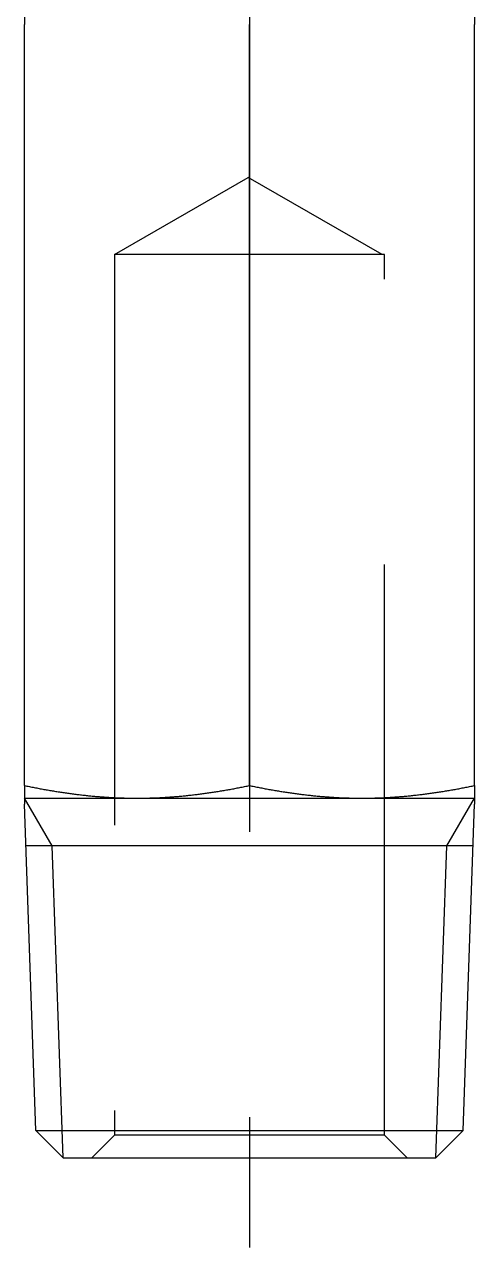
# Model space of a CAD drawing. Extents: x -15.1 to 51.3, y -18.2 to 39.
# Drawn here: x 37.83 to 47.83, y -2 to 25.22 of the extents above; entities that cross this region are included whole.
import ezdxf

# ---------------------------------------------------------------- set-up
doc = ezdxf.new("R2010")
doc.units = 0
doc.linetypes.add('CENTER', pattern=[50.8, 31.75, -6.35, 6.35, -6.35])
doc.linetypes.add('DASHED', pattern=[19.05, 12.7, -6.35])
doc.layers.get('0').update_dxf_attribs({"linetype": 'CONTINUOUS'})
doc.layers.add('CENTER', color=1, linetype='CENTER')

msp = doc.modelspace()

# ---------------------------------------------------------------- linework, layer by layer
at = {"color": 7, "linetype": 'CONTINUOUS'}
for p, q in [((37.833685, 25.5), (37.833685, 25.218468)), ((47.833685, 25.5), (47.833685, 25.218468)), ((37.833685, 8.281532), (37.833685, 25.218468)), ((42.833685, 8.281532), (42.833685, 25.218468)), ((47.833685, 8.281532), (47.833685, 25.218468)), ((37.833685, 8.281532), (37.833685, 8)), ((47.833685, 8.281532), (47.833685, 8)), ((37.833685, 8), (37.833685, 7.86453)), ((37.833685, 8), (47.833685, 8)), ((47.833685, 8), (47.833685, 7.86453)), ((38.087297, 0.602023), (37.833685, 7.86453)), ((47.580072, 0.602023), (47.833685, 7.86453)), ((47.801316, 6.937614), (37.866053, 6.937614)), ((38.087297, 0.602023), (47.580072, 0.602023)), ((38.087297, 0.602023), (38.68932, 0)), ((47.580072, 0.602023), (46.978049, 0)), ((38.68932, 0), (46.978049, 0))]:
    msp.add_line(p, q, dxfattribs=at)
at = {"color": 3, "linetype": 'DASHED'}
for p, q in [((39.833685, 20.1), (42.806389, 21.816291)), ((45.779093, 20.1), (42.806389, 21.816291)), ((39.833685, 20.1), (39.833685, 0.5)), ((45.833685, 20.1), (39.833685, 20.1)), ((45.833685, 0.5), (45.833685, 20.1)), ((39.833685, 0.5), (39.333685, 0)), ((45.833685, 0.5), (39.833685, 0.5)), ((46.333685, 0), (45.833685, 0.5))]:
    msp.add_line(p, q, dxfattribs=at)
at = {"color": 3, "linetype": 'CONTINUOUS'}
for p, q in [((38.447053, 6.937614), (37.833685, 8)), ((47.220316, 6.937614), (47.833685, 8)), ((38.68932, 0), (38.447053, 6.937614)), ((46.978049, 0), (47.220316, 6.937614))]:
    msp.add_line(p, q, dxfattribs=at)
at = {"color": 7}
for points in [[(37.8337, 8.28153, 0), (37.8611, 8.2758, 0), (37.8884, 8.27013, 0), (37.9157, 8.26452, 0), (37.9429, 8.25897, 0), (37.97, 8.25348, 0), (37.9971, 8.24804, 0), (38.0242, 8.24267, 0), (38.0512, 8.23735, 0), (38.0781, 8.23209, 0), (38.105, 8.2269, 0), (38.1319, 8.22176, 0), (38.1587, 8.21667, 0), (38.1855, 8.21165, 0), (38.2122, 8.20669, 0), (38.2388, 8.20178, 0), (38.2655, 8.19693, 0), (38.2921, 8.19214, 0), (38.3186, 8.1874, 0), (38.3451, 8.18273, 0), (38.3716, 8.17811, 0), (38.398, 8.17355, 0), (38.4244, 8.16905, 0), (38.4508, 8.16461, 0), (38.4771, 8.16022, 0), (38.5034, 8.15589, 0), (38.5297, 8.15162, 0), (38.5559, 8.1474, 0), (38.5821, 8.14325, 0), (38.6083, 8.13915, 0), (38.6345, 8.1351, 0), (38.6606, 8.13112, 0), (38.6867, 8.12719, 0), (38.7128, 8.12332, 0), (38.7388, 8.11951, 0), (38.7649, 8.11576, 0), (38.7909, 8.11206, 0), (38.8169, 8.10842, 0), (38.8429, 8.10484, 0), (38.8688, 8.10131, 0), (38.8948, 8.09785, 0), (38.9207, 8.09444, 0), (38.9466, 8.09109, 0), (38.9725, 8.0878, 0), (38.9984, 8.08456, 0), (39.0243, 8.08138, 0), (39.0502, 8.07826, 0), (39.076, 8.0752, 0), (39.1019, 8.0722, 0), (39.1278, 8.06926, 0), (39.1536, 8.06637, 0), (39.1795, 8.06354, 0), (39.2053, 8.06077, 0), (39.2312, 8.05806, 0), (39.257, 8.05541, 0), (39.2829, 8.05282, 0), (39.3087, 8.05029, 0), (39.3346, 8.04782, 0), (39.3604, 8.0454, 0), (39.3863, 8.04305, 0), (39.4122, 8.04075, 0), (39.4381, 8.03852, 0), (39.464, 8.03634, 0), (39.4899, 8.03423, 0), (39.5158, 8.03218, 0), (39.5417, 8.03019, 0), (39.5677, 8.02825, 0), (39.5937, 8.02638, 0), (39.6197, 8.02458, 0), (39.6457, 8.02283, 0), (39.6717, 8.02114, 0), (39.6978, 8.01952, 0), (39.7238, 8.01796, 0), (39.7499, 8.01646, 0), (39.7761, 8.01503, 0), (39.8022, 8.01366, 0), (39.8284, 8.01235, 0), (39.8546, 8.0111, 0), (39.8809, 8.00992, 0), (39.9072, 8.00881, 0), (39.9335, 8.00776, 0), (39.9599, 8.00677, 0), (39.9863, 8.00585, 0), (40.0127, 8.00499, 0), (40.0392, 8.0042, 0), (40.0657, 8.00348, 0), (40.0923, 8.00283, 0), (40.1189, 8.00224, 0), (40.1455, 8.00172, 0), (40.1723, 8.00126, 0), (40.199, 8.00088, 0), (40.2258, 8.00056, 0), (40.2527, 8.00032, 0), (40.2796, 8.00014, 0), (40.3066, 8.00004, 0), (40.3337, 8, 0)], [(40.3337, 8, 0), (40.3607, 8.00004, 0), (40.3877, 8.00014, 0), (40.4147, 8.00032, 0), (40.4415, 8.00056, 0), (40.4683, 8.00088, 0), (40.4951, 8.00126, 0), (40.5218, 8.00172, 0), (40.5485, 8.00224, 0), (40.5751, 8.00283, 0), (40.6017, 8.00348, 0), (40.6282, 8.0042, 0), (40.6547, 8.00499, 0), (40.6811, 8.00585, 0), (40.7075, 8.00677, 0), (40.7339, 8.00776, 0), (40.7602, 8.00881, 0), (40.7865, 8.00992, 0), (40.8127, 8.0111, 0), (40.839, 8.01235, 0), (40.8651, 8.01366, 0), (40.8913, 8.01503, 0), (40.9174, 8.01646, 0), (40.9435, 8.01796, 0), (40.9696, 8.01952, 0), (40.9957, 8.02114, 0), (41.0217, 8.02283, 0), (41.0477, 8.02458, 0), (41.0737, 8.02638, 0), (41.0997, 8.02825, 0), (41.1256, 8.03019, 0), (41.1516, 8.03218, 0), (41.1775, 8.03423, 0), (41.2034, 8.03634, 0), (41.2293, 8.03852, 0), (41.2552, 8.04075, 0), (41.2811, 8.04305, 0), (41.3069, 8.0454, 0), (41.3328, 8.04782, 0), (41.3587, 8.05029, 0), (41.3845, 8.05282, 0), (41.4104, 8.05541, 0), (41.4362, 8.05806, 0), (41.4621, 8.06077, 0), (41.4879, 8.06354, 0), (41.5138, 8.06637, 0), (41.5396, 8.06926, 0), (41.5655, 8.0722, 0), (41.5913, 8.0752, 0), (41.6172, 8.07826, 0), (41.6431, 8.08138, 0), (41.6689, 8.08456, 0), (41.6948, 8.0878, 0), (41.7207, 8.09109, 0), (41.7467, 8.09444, 0), (41.7726, 8.09785, 0), (41.7985, 8.10131, 0), (41.8245, 8.10484, 0), (41.8505, 8.10842, 0), (41.8765, 8.11206, 0), (41.9025, 8.11576, 0), (41.9285, 8.11951, 0), (41.9546, 8.12332, 0), (41.9807, 8.12719, 0), (42.0068, 8.13112, 0), (42.0329, 8.1351, 0), (42.059, 8.13915, 0), (42.0852, 8.14325, 0), (42.1114, 8.1474, 0), (42.1377, 8.15162, 0), (42.1639, 8.15589, 0), (42.1902, 8.16022, 0), (42.2166, 8.16461, 0), (42.2429, 8.16905, 0), (42.2693, 8.17355, 0), (42.2958, 8.17811, 0), (42.3222, 8.18273, 0), (42.3488, 8.1874, 0), (42.3753, 8.19214, 0), (42.4019, 8.19693, 0), (42.4285, 8.20178, 0), (42.4552, 8.20669, 0), (42.4819, 8.21165, 0), (42.5087, 8.21667, 0), (42.5355, 8.22176, 0), (42.5623, 8.2269, 0), (42.5892, 8.23209, 0), (42.6162, 8.23735, 0), (42.6432, 8.24267, 0), (42.6702, 8.24804, 0), (42.6973, 8.25348, 0), (42.7245, 8.25897, 0), (42.7517, 8.26452, 0), (42.779, 8.27013, 0), (42.8063, 8.2758, 0), (42.8337, 8.28153, 0)], [(42.8337, 8.28153, 0), (42.8611, 8.2758, 0), (42.8884, 8.27013, 0), (42.9157, 8.26452, 0), (42.9429, 8.25897, 0), (42.97, 8.25348, 0), (42.9971, 8.24804, 0), (43.0242, 8.24267, 0), (43.0512, 8.23735, 0), (43.0781, 8.23209, 0), (43.105, 8.2269, 0), (43.1319, 8.22176, 0), (43.1587, 8.21667, 0), (43.1855, 8.21165, 0), (43.2122, 8.20669, 0), (43.2388, 8.20178, 0), (43.2655, 8.19693, 0), (43.2921, 8.19214, 0), (43.3186, 8.1874, 0), (43.3451, 8.18273, 0), (43.3716, 8.17811, 0), (43.398, 8.17355, 0), (43.4244, 8.16905, 0), (43.4508, 8.16461, 0), (43.4771, 8.16022, 0), (43.5034, 8.15589, 0), (43.5297, 8.15162, 0), (43.5559, 8.1474, 0), (43.5821, 8.14325, 0), (43.6083, 8.13915, 0), (43.6345, 8.1351, 0), (43.6606, 8.13112, 0), (43.6867, 8.12719, 0), (43.7128, 8.12332, 0), (43.7388, 8.11951, 0), (43.7649, 8.11576, 0), (43.7909, 8.11206, 0), (43.8169, 8.10842, 0), (43.8429, 8.10484, 0), (43.8688, 8.10131, 0), (43.8948, 8.09785, 0), (43.9207, 8.09444, 0), (43.9466, 8.09109, 0), (43.9725, 8.0878, 0), (43.9984, 8.08456, 0), (44.0243, 8.08138, 0), (44.0502, 8.07826, 0), (44.076, 8.0752, 0), (44.1019, 8.0722, 0), (44.1278, 8.06926, 0), (44.1536, 8.06637, 0), (44.1795, 8.06354, 0), (44.2053, 8.06077, 0), (44.2312, 8.05806, 0), (44.257, 8.05541, 0), (44.2829, 8.05282, 0), (44.3087, 8.05029, 0), (44.3346, 8.04782, 0), (44.3604, 8.0454, 0), (44.3863, 8.04305, 0), (44.4122, 8.04075, 0), (44.4381, 8.03852, 0), (44.464, 8.03634, 0), (44.4899, 8.03423, 0), (44.5158, 8.03218, 0), (44.5417, 8.03019, 0), (44.5677, 8.02825, 0), (44.5937, 8.02638, 0), (44.6197, 8.02458, 0), (44.6457, 8.02283, 0), (44.6717, 8.02114, 0), (44.6978, 8.01952, 0), (44.7238, 8.01796, 0), (44.7499, 8.01646, 0), (44.7761, 8.01503, 0), (44.8022, 8.01366, 0), (44.8284, 8.01235, 0), (44.8546, 8.0111, 0), (44.8809, 8.00992, 0), (44.9072, 8.00881, 0), (44.9335, 8.00776, 0), (44.9599, 8.00677, 0), (44.9863, 8.00585, 0), (45.0127, 8.00499, 0), (45.0392, 8.0042, 0), (45.0657, 8.00348, 0), (45.0923, 8.00283, 0), (45.1189, 8.00224, 0), (45.1455, 8.00172, 0), (45.1723, 8.00126, 0), (45.199, 8.00088, 0), (45.2258, 8.00056, 0), (45.2527, 8.00032, 0), (45.2796, 8.00014, 0), (45.3066, 8.00004, 0), (45.3337, 8, 0)], [(45.3337, 8, 0), (45.3607, 8.00004, 0), (45.3877, 8.00014, 0), (45.4147, 8.00032, 0), (45.4415, 8.00056, 0), (45.4683, 8.00088, 0), (45.4951, 8.00126, 0), (45.5218, 8.00172, 0), (45.5485, 8.00224, 0), (45.5751, 8.00283, 0), (45.6017, 8.00348, 0), (45.6282, 8.0042, 0), (45.6547, 8.00499, 0), (45.6811, 8.00585, 0), (45.7075, 8.00677, 0), (45.7339, 8.00776, 0), (45.7602, 8.00881, 0), (45.7865, 8.00992, 0), (45.8127, 8.0111, 0), (45.839, 8.01235, 0), (45.8651, 8.01366, 0), (45.8913, 8.01503, 0), (45.9174, 8.01646, 0), (45.9435, 8.01796, 0), (45.9696, 8.01952, 0), (45.9957, 8.02114, 0), (46.0217, 8.02283, 0), (46.0477, 8.02458, 0), (46.0737, 8.02638, 0), (46.0997, 8.02825, 0), (46.1256, 8.03019, 0), (46.1516, 8.03218, 0), (46.1775, 8.03423, 0), (46.2034, 8.03634, 0), (46.2293, 8.03852, 0), (46.2552, 8.04075, 0), (46.2811, 8.04305, 0), (46.3069, 8.0454, 0), (46.3328, 8.04782, 0), (46.3587, 8.05029, 0), (46.3845, 8.05282, 0), (46.4104, 8.05541, 0), (46.4362, 8.05806, 0), (46.4621, 8.06077, 0), (46.4879, 8.06354, 0), (46.5138, 8.06637, 0), (46.5396, 8.06926, 0), (46.5655, 8.0722, 0), (46.5913, 8.0752, 0), (46.6172, 8.07826, 0), (46.6431, 8.08138, 0), (46.6689, 8.08456, 0), (46.6948, 8.0878, 0), (46.7207, 8.09109, 0), (46.7467, 8.09444, 0), (46.7726, 8.09785, 0), (46.7985, 8.10131, 0), (46.8245, 8.10484, 0), (46.8505, 8.10842, 0), (46.8765, 8.11206, 0), (46.9025, 8.11576, 0), (46.9285, 8.11951, 0), (46.9546, 8.12332, 0), (46.9807, 8.12719, 0), (47.0068, 8.13112, 0), (47.0329, 8.1351, 0), (47.059, 8.13915, 0), (47.0852, 8.14325, 0), (47.1114, 8.1474, 0), (47.1377, 8.15162, 0), (47.1639, 8.15589, 0), (47.1902, 8.16022, 0), (47.2166, 8.16461, 0), (47.2429, 8.16905, 0), (47.2693, 8.17355, 0), (47.2958, 8.17811, 0), (47.3222, 8.18273, 0), (47.3488, 8.1874, 0), (47.3753, 8.19214, 0), (47.4019, 8.19693, 0), (47.4285, 8.20178, 0), (47.4552, 8.20669, 0), (47.4819, 8.21165, 0), (47.5087, 8.21667, 0), (47.5355, 8.22176, 0), (47.5623, 8.2269, 0), (47.5892, 8.23209, 0), (47.6162, 8.23735, 0), (47.6432, 8.24267, 0), (47.6702, 8.24804, 0), (47.6973, 8.25348, 0), (47.7245, 8.25897, 0), (47.7517, 8.26452, 0), (47.779, 8.27013, 0), (47.8063, 8.2758, 0), (47.8337, 8.28153, 0)]]:
    msp.add_polyline3d(points, dxfattribs=at)
at = {"layer": 'CENTER', "color": 1, "linetype": 'CENTER'}
msp.add_line((42.833685, 39), (42.833685, -2), dxfattribs=at)

doc.saveas('drawing.dxf')
